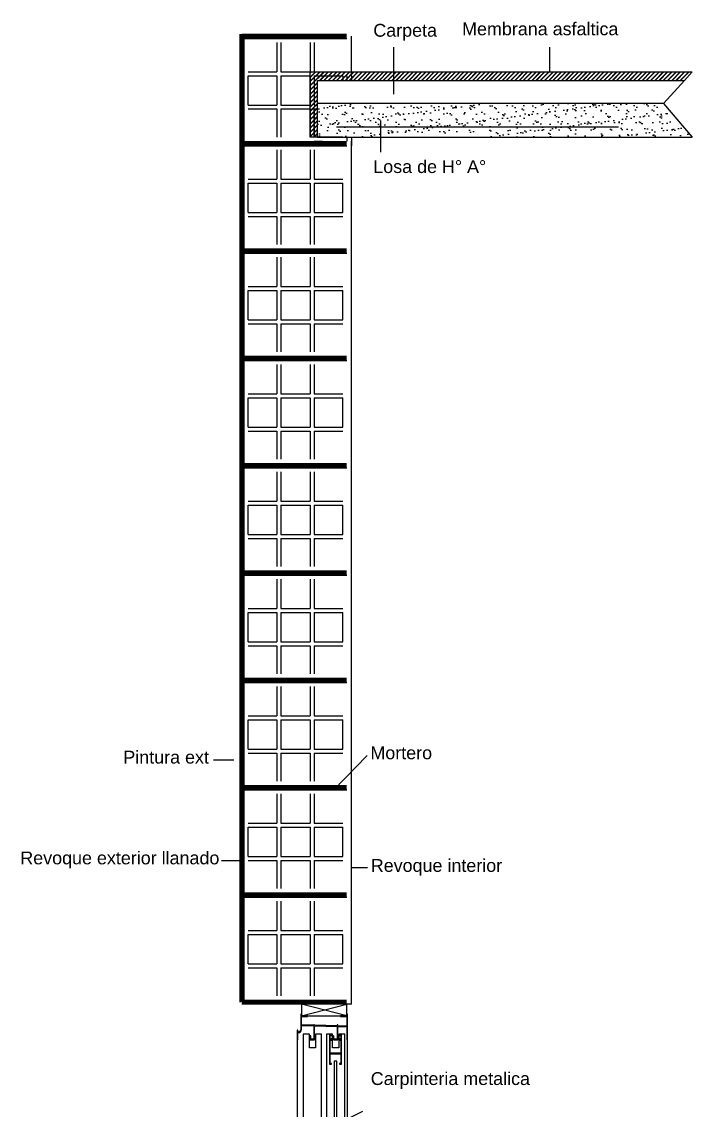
# Model space of a CAD drawing. Header units: millimetres. Extents: x 2439 to 2849, y 1282 to 1398.
# Drawn here: x 2440.52 to 2445.75, y 1319.37 to 1327.86 of the extents above; entities that cross this region are included whole.
import ezdxf

# ---------------------------------------------------------------- set-up
doc = ezdxf.new("R2010")
doc.units = ezdxf.units.MM
for name, color, linetype in [('13010100', 7, 'Continuous'), ('1301020', 4, 'Continuous'), ('1301050', 3, 'Continuous')]:
    doc.layers.add(name, color=color, linetype=linetype)
doc.styles.get("Standard").update_dxf_attribs({"font": 'arial.ttf'})

# ---------------------------------------------------------------- blocks, each defined once
blk = doc.blocks.new('A$C4DB13172')
for p, q in [((0.2292, 0.1128), (0.3585, 0.177)), ((0.2235, 0.0808), (0.2063, 0.1517)), ((0.2063, 0.1517), (0.2292, 0.1128)), ((0, 0), (0.2075, 0.1071)), ((0.2075, 0.1071), (0.2235, 0.0808))]:
    blk.add_line(p, q)
blk = doc.blocks.new('A$C376E7DB5')
for p, q in [((0.1842, 0.5025), (0.1842, 0.232)), ((0.3174, 0.2935), (0.3174, 0.5025)), ((0.3174, 0.0679), (0.3174, 0.2435)), ((0.1842, 0.182), (0.1842, 0.0679))]:
    blk.add_line(p, q)
at = {"layer": '13010100'}
for p, q in [((0.2168, 0.5174), (0.2005, 0.5174)), ((0.2005, 0.5174), (0.2005, 0.2404)), ((0.2168, 0.481), (0.2168, 0.5174)), ((0.249, 0.5174), (0.2333, 0.5174)), ((0.2333, 0.5174), (0.2333, 0.481)), ((0.249, 0.2595), (0.249, 0.5174)), ((0.278, 0.5174), (0.2618, 0.5174)), ((0.2618, 0.5174), (0.2618, 0.2659)), ((0.278, 0.481), (0.278, 0.5174)), ((0.3102, 0.5174), (0.2945, 0.5174)), ((0.2945, 0.5174), (0.2945, 0.481)), ((0.3102, 0.29), (0.3102, 0.5174)), ((0.2333, 0.481), (0.2168, 0.481)), ((0.2945, 0.481), (0.278, 0.481)), ((0.3102, 0.053), (0.3102, 0.24)), ((0.249, 0.053), (0.249, 0.2095)), ((0.2618, 0.2159), (0.2618, 0.053)), ((0.2005, 0.1904), (0.2005, 0.053)), ((0.2168, 0.053), (0.2168, 0.0903)), ((0.2168, 0.0903), (0.2333, 0.0903)), ((0.2333, 0.0903), (0.2333, 0.053)), ((0.278, 0.053), (0.278, 0.0903)), ((0.278, 0.0903), (0.2945, 0.0903)), ((0.2945, 0.0903), (0.2945, 0.053)), ((0.2005, 0.053), (0.2168, 0.053)), ((0.2333, 0.053), (0.249, 0.053)), ((0.2618, 0.053), (0.278, 0.053))]:
    blk.add_line(p, q, dxfattribs=at)
for points in [[(0.2123, 0.5644), (0.2123, 0.566), (0.1958, 0.566), (0.1958, 0.5703), (0.1941, 0.5703), (0.1941, 0.5298, -0.414214), (0.1875, 0.5232), (0.1859, 0.5232), (0.1859, 0.5281), (0.1842, 0.5281), (0.1842, 0.5025), (0.1859, 0.5025), (0.1859, 0.5215), (0.1875, 0.5215, 0.414214), (0.1958, 0.5298), (0.1958, 0.5406), (0.2289, 0.5396), (0.2289, 0.5041), (0.2206, 0.5041), (0.2206, 0.5132), (0.219, 0.5132), (0.219, 0.5025), (0.2305, 0.5025), (0.2305, 0.5396), (0.2901, 0.5379), (0.2901, 0.5041), (0.2819, 0.5041), (0.2819, 0.5132), (0.2802, 0.5132), (0.2802, 0.5025), (0.2918, 0.5025), (0.2918, 0.5379), (0.3158, 0.5372), (0.3158, 0.5025), (0.3174, 0.5025), (0.3174, 0.5703), (0.3158, 0.5703), (0.3158, 0.5662), (0.2992, 0.5662), (0.2992, 0.5646)], [(0.2123, 0.006), (0.2123, 0.0043), (0.1958, 0.0043), (0.1958, 0), (0.1941, 0), (0.1941, 0.0406, 0.414214), (0.1875, 0.0472), (0.1859, 0.0472), (0.1859, 0.0422), (0.1842, 0.0422), (0.1842, 0.0679), (0.1859, 0.0679), (0.1859, 0.0488), (0.1875, 0.0488, -0.414214), (0.1958, 0.0406), (0.1958, 0.0298), (0.2289, 0.0307), (0.2289, 0.0662), (0.2206, 0.0662), (0.2206, 0.0571), (0.219, 0.0571), (0.219, 0.0679), (0.2305, 0.0679), (0.2305, 0.0308), (0.2901, 0.0324), (0.2901, 0.0662), (0.2819, 0.0662), (0.2819, 0.0571), (0.2802, 0.0571), (0.2802, 0.0679), (0.2918, 0.0679), (0.2918, 0.0324), (0.3158, 0.0331), (0.3158, 0.0679), (0.3174, 0.0679), (0.3174, 0), (0.3158, 0), (0.3158, 0.0041), (0.2992, 0.0041), (0.2992, 0.0058)]]:
    blk.add_lwpolyline(points, format="xyb", dxfattribs=at)
at = {"layer": '1301020'}
for p, q in [((0.2894, 0.4457), (0.2828, 0.4457)), ((0.2828, 0.4457), (0.2828, 0.2763)), ((0.2894, 0.2796), (0.2894, 0.4457)), ((0.2828, 0.2263), (0.2828, 0.1247)), ((0.2894, 0.1247), (0.2894, 0.2296)), ((0.2828, 0.1247), (0.2894, 0.1247))]:
    blk.add_line(p, q, dxfattribs=at)
for points in [[(0.2992, 0.5646), (0.3158, 0.5646), (0.3158, 0.5389), (0.3158, 0.5389), (0.2918, 0.5396), (0.2918, 0.5396), (0.2918, 0.5422), (0.2901, 0.5422), (0.2901, 0.5396), (0.2305, 0.5412), (0.2305, 0.5422), (0.2289, 0.5422), (0.2289, 0.5413), (0.1958, 0.5422), (0.1958, 0.5644), (0.2123, 0.5644)], [(0.2992, 0.0058), (0.3158, 0.0058), (0.3158, 0.0314), (0.3158, 0.0314), (0.2918, 0.0308), (0.2918, 0.0308), (0.2918, 0.0281), (0.2901, 0.0281), (0.2901, 0.0307), (0.2305, 0.0291), (0.2305, 0.0281), (0.2289, 0.0281), (0.2289, 0.0291), (0.1958, 0.0281), (0.1958, 0.006), (0.2123, 0.006)]]:
    blk.add_lwpolyline(points, dxfattribs=at)
at = {"layer": '1301050'}
for points in [[(0.2981, 0.5157), (0.3001, 0.5157), (0.3001, 0.5033), (0.2981, 0.5033), (0.2981, 0.5054), (0.2964, 0.5054), (0.2964, 0.5017), (0.3001, 0.5017), (0.3001, 0.4671), (0.3001, 0.4671), (0.2719, 0.4671), (0.2719, 0.5017), (0.2756, 0.5017), (0.2756, 0.5054), (0.2739, 0.5054), (0.2739, 0.5033), (0.2719, 0.5033), (0.2719, 0.5157), (0.2739, 0.5157), (0.2739, 0.5137), (0.2756, 0.5137), (0.2756, 0.5174), (0.2703, 0.5174), (0.2703, 0.4384), (0.2752, 0.4384), (0.2752, 0.4401), (0.2719, 0.4401), (0.2719, 0.4654), (0.3001, 0.4654), (0.3001, 0.4401), (0.2967, 0.4401), (0.2967, 0.4384), (0.3017, 0.4384), (0.3017, 0.5174), (0.2964, 0.5174), (0.2964, 0.5137), (0.2981, 0.5137)], [(0.2981, 0.0547), (0.3001, 0.0547), (0.3001, 0.0671), (0.2981, 0.0671), (0.2981, 0.0651), (0.2964, 0.0651), (0.2964, 0.0688), (0.3001, 0.0688), (0.3001, 0.1034), (0.3001, 0.1034), (0.2719, 0.1034), (0.2719, 0.0688), (0.2756, 0.0688), (0.2756, 0.0651), (0.2739, 0.0651), (0.2739, 0.0671), (0.2719, 0.0671), (0.2719, 0.0547), (0.2739, 0.0547), (0.2739, 0.0568), (0.2756, 0.0568), (0.2756, 0.0531), (0.2703, 0.0531), (0.2703, 0.132), (0.2752, 0.132), (0.2752, 0.1304), (0.2719, 0.1304), (0.2719, 0.105), (0.3001, 0.105), (0.3001, 0.1304), (0.2967, 0.1304), (0.2967, 0.132), (0.3017, 0.132), (0.3017, 0.0531), (0.2964, 0.0531), (0.2964, 0.0568), (0.2981, 0.0568)]]:
    blk.add_lwpolyline(points, close=True, dxfattribs=at)
for p in [(0, 0.1369), (0, 0.0869)]:
    blk.add_blockref('A$C4DB13172', p)

msp = doc.modelspace()

# ---------------------------------------------------------------- hatches: boundary and pattern name
at = {"true_color": 0xffffff}
h = msp.add_hatch(dxfattribs=at)
h.set_pattern_fill('JIS_LC_8A', scale=0.003)
h.set_pattern_definition([(45, (-6.072393, 0.03), (-0.01654629868, 0.01654629868), []), (45, (-6.069393, 0.03), (-0.01654629868, 0.01654629868), [])])
h.paths.add_polyline_path([(2442.76971, 1326.96077), (2442.82735, 1326.96077), (2442.82735, 1327.404), (2445.68908, 1327.404), (2445.74956, 1327.47077), (2442.76971, 1327.47077)])
h = msp.add_hatch(dxfattribs=at)
h.set_pattern_fill('AR-SAND', scale=0.002)
h.set_pattern_definition([(37.5, (-6.07239, 0.03), (-0.0032000626, 0.0978826475), [0, -0.077216, 0, -0.08636, 0, -0.08255]), (7.5, (-6.07239, 0.03), (0.0899046566, 0.14336502), [0, -0.041656, 0, -0.069596, 0, -0.02667]), (327.5, (-6.13488, 0.03), (0.158198474, 0.000287437), [0, -0.0254, 0, -0.09144, 0, -0.11938]), (317.5, (-6.13488, 0.03), (0.1527112905, 0.0445858647), [0, -0.0127, 0, -0.059944, 0, -0.06858])])
h.paths.add_polyline_path([(2442.82735, 1327.22458), (2442.82735, 1326.96077), (2445.74956, 1326.96077), (2445.52656, 1327.22458)])

# ---------------------------------------------------------------- linework, layer by layer
for p, q in [((2442.25478, 1326.93077), (2442.25478, 1327.73077)), ((2442.25478, 1327.73077), (2443.05478, 1327.73077)), ((2442.50971, 1327.70077), (2442.50971, 1327.47077)), ((2442.53971, 1327.70077), (2442.53971, 1327.47077)), ((2442.76971, 1327.70077), (2442.76971, 1327.47077)), ((2442.79971, 1327.70077), (2442.79971, 1327.47077)), ((2443.09228, 1327.44077), (2443.09228, 1327.74922)), ((2443.42179, 1327.29629), (2443.42179, 1327.66235)), ((2444.63961, 1327.47077), (2444.63961, 1327.66235)), ((2442.28478, 1327.47077), (2442.50971, 1327.47077)), ((2442.28478, 1327.44077), (2442.50971, 1327.44077)), ((2442.28478, 1327.21077), (2442.28478, 1327.44077)), ((2442.50971, 1327.44077), (2442.50971, 1327.21077)), ((2442.53971, 1327.47077), (2442.76971, 1327.47077)), ((2442.53971, 1327.44077), (2442.76971, 1327.44077)), ((2442.53971, 1327.44077), (2442.53971, 1327.21077)), ((2442.76971, 1327.47077), (2445.74956, 1327.47077)), ((2442.76971, 1326.96077), (2442.76971, 1327.47077)), ((2442.76971, 1327.44077), (2442.76971, 1327.21077)), ((2442.79971, 1327.47077), (2443.02478, 1327.47077)), ((2442.79971, 1327.44077), (2443.02478, 1327.44077)), ((2442.79971, 1327.44077), (2442.79971, 1327.21077)), ((2443.02478, 1327.44077), (2443.02478, 1327.404)), ((2443.05478, 1327.44077), (2443.05478, 1327.404)), ((2443.09228, 1327.44077), (2443.09228, 1327.404)), ((2445.74956, 1327.47077), (2445.68908, 1327.404)), ((2442.82735, 1327.404), (2445.68908, 1327.404)), ((2442.82735, 1326.96077), (2442.82735, 1327.404)), ((2445.68908, 1327.404), (2445.52656, 1327.22458)), ((2442.28478, 1327.21077), (2442.50971, 1327.21077)), ((2442.28478, 1327.18077), (2442.50971, 1327.18077)), ((2442.50971, 1327.18077), (2442.50971, 1326.96077)), ((2442.53971, 1327.21077), (2442.76971, 1327.21077)), ((2442.53971, 1327.18077), (2442.76971, 1327.18077)), ((2442.53971, 1327.18077), (2442.53971, 1326.96077)), ((2442.76971, 1327.18077), (2442.76971, 1326.96077)), ((2442.79971, 1327.21077), (2442.82735, 1327.21077)), ((2442.79971, 1327.18077), (2442.79971, 1326.96077)), ((2442.79971, 1326.96077), (2442.79971, 1327.18077)), ((2442.79971, 1327.18077), (2442.82735, 1327.18077)), ((2445.52656, 1327.22458), (2442.82735, 1327.22458)), ((2445.52656, 1327.22458), (2445.74956, 1326.96077)), ((2443.31653, 1327.09092), (2443.31653, 1326.8433)), ((2442.97514, 1327.04053), (2445.17426, 1327.04053)), ((2443.02478, 1327.04053), (2443.02478, 1327.04052)), ((2443.05478, 1327.04053), (2443.05478, 1327.04052)), ((2443.09228, 1327.04053), (2443.09228, 1327.04051)), ((2442.82735, 1326.96077), (2442.76971, 1326.96077)), ((2443.02478, 1326.96077), (2442.79971, 1326.96077)), ((2442.79971, 1326.93077), (2442.86477, 1326.93077)), ((2442.82735, 1326.96077), (2445.74956, 1326.96077)), ((2443.05478, 1326.96077), (2443.05478, 1326.93077)), ((2443.09228, 1326.96077), (2443.09228, 1326.89333)), ((2443.09228, 1320.19774), (2443.09228, 1326.93077)), ((2442.25478, 1326.09333), (2442.25478, 1326.89333)), ((2442.25478, 1326.89333), (2443.05478, 1326.89333)), ((2442.50971, 1326.86333), (2442.50971, 1326.63333)), ((2442.53971, 1326.86333), (2442.53971, 1326.63333)), ((2442.76971, 1326.86333), (2442.76971, 1326.63333)), ((2442.79971, 1326.86333), (2442.79971, 1326.63333)), ((2442.28478, 1326.63333), (2442.50971, 1326.63333)), ((2442.28478, 1326.60333), (2442.50971, 1326.60333)), ((2442.28478, 1326.37333), (2442.28478, 1326.60333)), ((2442.50971, 1326.60333), (2442.50971, 1326.37333)), ((2442.53971, 1326.63333), (2442.76971, 1326.63333)), ((2442.53971, 1326.60333), (2442.76971, 1326.60333)), ((2442.53971, 1326.60333), (2442.53971, 1326.37333)), ((2442.76971, 1326.60333), (2442.76971, 1326.37333)), ((2442.79971, 1326.63333), (2443.02478, 1326.63333)), ((2442.79971, 1326.60333), (2443.02478, 1326.60333)), ((2442.79971, 1326.60333), (2442.79971, 1326.37333)), ((2443.02478, 1326.37333), (2443.02478, 1326.60333)), ((2442.28478, 1326.37333), (2442.50971, 1326.37333)), ((2442.28478, 1326.34333), (2442.50971, 1326.34333)), ((2442.50971, 1326.34333), (2442.50971, 1326.12333)), ((2442.53971, 1326.37333), (2442.76971, 1326.37333)), ((2442.53971, 1326.34333), (2442.76971, 1326.34333)), ((2442.53971, 1326.34333), (2442.53971, 1326.12333)), ((2442.76971, 1326.34333), (2442.76971, 1326.12333)), ((2442.79971, 1326.37333), (2443.02478, 1326.37333)), ((2442.79971, 1326.34333), (2443.02478, 1326.34333)), ((2442.79971, 1326.34333), (2442.79971, 1326.12333)), ((2442.25478, 1325.25589), (2442.25478, 1326.05589)), ((2442.25478, 1326.05589), (2443.05478, 1326.05589)), ((2442.50971, 1326.02589), (2442.50971, 1325.79589)), ((2442.53971, 1326.02589), (2442.53971, 1325.79589)), ((2442.76971, 1326.02589), (2442.76971, 1325.79589)), ((2442.79971, 1326.02589), (2442.79971, 1325.79589)), ((2442.28478, 1325.79589), (2442.50971, 1325.79589)), ((2442.28478, 1325.76589), (2442.50971, 1325.76589)), ((2442.28478, 1325.53589), (2442.28478, 1325.76589)), ((2442.50971, 1325.76589), (2442.50971, 1325.53589)), ((2442.53971, 1325.79589), (2442.76971, 1325.79589)), ((2442.53971, 1325.76589), (2442.76971, 1325.76589)), ((2442.53971, 1325.76589), (2442.53971, 1325.53589)), ((2442.76971, 1325.76589), (2442.76971, 1325.53589)), ((2442.79971, 1325.79589), (2443.02478, 1325.79589)), ((2442.79971, 1325.76589), (2443.02478, 1325.76589)), ((2442.79971, 1325.76589), (2442.79971, 1325.53589)), ((2443.02478, 1325.53589), (2443.02478, 1325.76589)), ((2442.28478, 1325.53589), (2442.50971, 1325.53589)), ((2442.28478, 1325.50589), (2442.50971, 1325.50589)), ((2442.50971, 1325.50589), (2442.50971, 1325.28589)), ((2442.53971, 1325.53589), (2442.76971, 1325.53589)), ((2442.53971, 1325.50589), (2442.76971, 1325.50589)), ((2442.53971, 1325.50589), (2442.53971, 1325.28589)), ((2442.76971, 1325.50589), (2442.76971, 1325.28589)), ((2442.79971, 1325.53589), (2443.02478, 1325.53589)), ((2442.79971, 1325.50589), (2443.02478, 1325.50589)), ((2442.79971, 1325.50589), (2442.79971, 1325.28589)), ((2442.25478, 1324.41845), (2442.25478, 1325.21845)), ((2442.25478, 1325.21845), (2443.05478, 1325.21845)), ((2442.50971, 1325.18845), (2442.50971, 1324.95845)), ((2442.53971, 1325.18845), (2442.53971, 1324.95845)), ((2442.76971, 1325.18845), (2442.76971, 1324.95845)), ((2442.79971, 1325.18845), (2442.79971, 1324.95845)), ((2442.28478, 1324.95845), (2442.50971, 1324.95845)), ((2442.28478, 1324.92845), (2442.50971, 1324.92845)), ((2442.28478, 1324.69845), (2442.28478, 1324.92845)), ((2442.50971, 1324.92845), (2442.50971, 1324.69845)), ((2442.53971, 1324.95845), (2442.76971, 1324.95845)), ((2442.53971, 1324.92845), (2442.76971, 1324.92845)), ((2442.53971, 1324.92845), (2442.53971, 1324.69845)), ((2442.76971, 1324.92845), (2442.76971, 1324.69845)), ((2442.79971, 1324.95845), (2443.02478, 1324.95845)), ((2442.79971, 1324.92845), (2443.02478, 1324.92845)), ((2442.79971, 1324.92845), (2442.79971, 1324.69845)), ((2443.02478, 1324.69845), (2443.02478, 1324.92845)), ((2442.28478, 1324.69845), (2442.50971, 1324.69845)), ((2442.28478, 1324.66845), (2442.50971, 1324.66845)), ((2442.50971, 1324.66845), (2442.50971, 1324.44845)), ((2442.53971, 1324.69845), (2442.76971, 1324.69845)), ((2442.53971, 1324.66845), (2442.76971, 1324.66845)), ((2442.53971, 1324.66845), (2442.53971, 1324.44845)), ((2442.76971, 1324.66845), (2442.76971, 1324.44845)), ((2442.79971, 1324.69845), (2443.02478, 1324.69845)), ((2442.79971, 1324.66845), (2443.02478, 1324.66845)), ((2442.79971, 1324.66845), (2442.79971, 1324.44845)), ((2442.25478, 1323.58102), (2442.25478, 1324.38102)), ((2442.25478, 1324.38102), (2443.05478, 1324.38102)), ((2442.50971, 1324.35102), (2442.50971, 1324.12102)), ((2442.53971, 1324.35102), (2442.53971, 1324.12102)), ((2442.76971, 1324.35102), (2442.76971, 1324.12102)), ((2442.79971, 1324.35102), (2442.79971, 1324.12102)), ((2442.28478, 1324.12102), (2442.50971, 1324.12102)), ((2442.53971, 1324.12102), (2442.76971, 1324.12102)), ((2442.79971, 1324.12102), (2443.02478, 1324.12102)), ((2442.28478, 1324.09102), (2442.50971, 1324.09102)), ((2442.28478, 1323.86102), (2442.28478, 1324.09102)), ((2442.50971, 1324.09102), (2442.50971, 1323.86102)), ((2442.53971, 1324.09102), (2442.76971, 1324.09102)), ((2442.53971, 1324.09102), (2442.53971, 1323.86102)), ((2442.76971, 1324.09102), (2442.76971, 1323.86102)), ((2442.79971, 1324.09102), (2443.02478, 1324.09102)), ((2442.79971, 1324.09102), (2442.79971, 1323.86102)), ((2443.02478, 1323.86102), (2443.02478, 1324.09102)), ((2442.28478, 1323.86102), (2442.50971, 1323.86102)), ((2442.28478, 1323.83102), (2442.50971, 1323.83102)), ((2442.50971, 1323.83102), (2442.50971, 1323.61102)), ((2442.53971, 1323.86102), (2442.76971, 1323.86102)), ((2442.53971, 1323.83102), (2442.76971, 1323.83102)), ((2442.53971, 1323.83102), (2442.53971, 1323.61102)), ((2442.76971, 1323.83102), (2442.76971, 1323.61102)), ((2442.79971, 1323.86102), (2443.02478, 1323.86102)), ((2442.79971, 1323.83102), (2443.02478, 1323.83102)), ((2442.79971, 1323.83102), (2442.79971, 1323.61102)), ((2442.25478, 1322.74358), (2442.25478, 1323.54358)), ((2442.25478, 1323.54358), (2443.05478, 1323.54358)), ((2442.50971, 1323.51358), (2442.50971, 1323.28358)), ((2442.53971, 1323.51358), (2442.53971, 1323.28358)), ((2442.76971, 1323.51358), (2442.76971, 1323.28358)), ((2442.79971, 1323.51358), (2442.79971, 1323.28358)), ((2442.28478, 1323.28358), (2442.50971, 1323.28358)), ((2442.53971, 1323.28358), (2442.76971, 1323.28358)), ((2442.79971, 1323.28358), (2443.02478, 1323.28358)), ((2442.28478, 1323.25358), (2442.50971, 1323.25358)), ((2442.28478, 1323.02358), (2442.28478, 1323.25358)), ((2442.50971, 1323.25358), (2442.50971, 1323.02358)), ((2442.53971, 1323.25358), (2442.76971, 1323.25358)), ((2442.53971, 1323.25358), (2442.53971, 1323.02358)), ((2442.76971, 1323.25358), (2442.76971, 1323.02358)), ((2442.79971, 1323.25358), (2443.02478, 1323.25358)), ((2442.79971, 1323.25358), (2442.79971, 1323.02358)), ((2443.02478, 1323.02358), (2443.02478, 1323.25358)), ((2442.28478, 1323.02358), (2442.50971, 1323.02358)), ((2442.53971, 1323.02358), (2442.76971, 1323.02358)), ((2442.79971, 1323.02358), (2443.02478, 1323.02358)), ((2442.28478, 1322.99358), (2442.50971, 1322.99358)), ((2442.50971, 1322.99358), (2442.50971, 1322.77358)), ((2442.53971, 1322.99358), (2442.76971, 1322.99358)), ((2442.53971, 1322.99358), (2442.53971, 1322.77358)), ((2442.76971, 1322.99358), (2442.76971, 1322.77358)), ((2442.79971, 1322.99358), (2443.02478, 1322.99358)), ((2442.79971, 1322.99358), (2442.79971, 1322.77358)), ((2442.25478, 1321.90614), (2442.25478, 1322.70614)), ((2442.25478, 1322.70614), (2443.05478, 1322.70614)), ((2442.50971, 1322.67614), (2442.50971, 1322.44614)), ((2442.53971, 1322.67614), (2442.53971, 1322.44614)), ((2442.76971, 1322.67614), (2442.76971, 1322.44614)), ((2442.79971, 1322.67614), (2442.79971, 1322.44614)), ((2442.28478, 1322.44614), (2442.50971, 1322.44614)), ((2442.53971, 1322.44614), (2442.76971, 1322.44614)), ((2442.79971, 1322.44614), (2443.02478, 1322.44614)), ((2442.28478, 1322.41614), (2442.50971, 1322.41614)), ((2442.28478, 1322.18614), (2442.28478, 1322.41614)), ((2442.50971, 1322.41614), (2442.50971, 1322.18614)), ((2442.53971, 1322.41614), (2442.76971, 1322.41614)), ((2442.53971, 1322.41614), (2442.53971, 1322.18614)), ((2442.76971, 1322.41614), (2442.76971, 1322.18614)), ((2442.79971, 1322.41614), (2443.02478, 1322.41614)), ((2442.79971, 1322.41614), (2442.79971, 1322.18614)), ((2443.02478, 1322.18614), (2443.02478, 1322.41614)), ((2442.28478, 1322.18614), (2442.50971, 1322.18614)), ((2442.53971, 1322.18614), (2442.76971, 1322.18614)), ((2442.79971, 1322.18614), (2443.02478, 1322.18614)), ((2442.01382, 1322.10405), (2442.17285, 1322.10405)), ((2442.28478, 1322.15614), (2442.50971, 1322.15614)), ((2442.50971, 1322.15614), (2442.50971, 1321.93614)), ((2442.53971, 1322.15614), (2442.76971, 1322.15614)), ((2442.53971, 1322.15614), (2442.53971, 1321.93614)), ((2442.76971, 1322.15614), (2442.76971, 1321.93614)), ((2442.79971, 1322.15614), (2443.02478, 1322.15614)), ((2442.79971, 1322.15614), (2442.79971, 1321.93614)), ((2443.21416, 1322.13778), (2442.95222, 1321.86582)), ((2442.25478, 1321.0687), (2442.25478, 1321.8687)), ((2442.25478, 1321.8687), (2443.05478, 1321.8687)), ((2442.50971, 1321.8387), (2442.50971, 1321.6087)), ((2442.53971, 1321.8387), (2442.53971, 1321.6087)), ((2442.76971, 1321.8387), (2442.76971, 1321.6087)), ((2442.79971, 1321.8387), (2442.79971, 1321.6087)), ((2442.28478, 1321.6087), (2442.50971, 1321.6087)), ((2442.28478, 1321.5787), (2442.50971, 1321.5787)), ((2442.28478, 1321.3487), (2442.28478, 1321.5787)), ((2442.50971, 1321.5787), (2442.50971, 1321.3487)), ((2442.53971, 1321.6087), (2442.76971, 1321.6087)), ((2442.53971, 1321.5787), (2442.76971, 1321.5787)), ((2442.53971, 1321.5787), (2442.53971, 1321.3487)), ((2442.76971, 1321.5787), (2442.76971, 1321.3487)), ((2442.79971, 1321.6087), (2443.02478, 1321.6087)), ((2442.79971, 1321.5787), (2443.02478, 1321.5787)), ((2442.79971, 1321.5787), (2442.79971, 1321.3487)), ((2443.02478, 1321.3487), (2443.02478, 1321.5787)), ((2442.07695, 1321.31781), (2442.23598, 1321.31781)), ((2442.28478, 1321.3487), (2442.50971, 1321.3487)), ((2442.28478, 1321.3187), (2442.50971, 1321.3187)), ((2442.50971, 1321.3187), (2442.50971, 1321.0987)), ((2442.53971, 1321.3487), (2442.76971, 1321.3487)), ((2442.53971, 1321.3187), (2442.76971, 1321.3187)), ((2442.53971, 1321.3187), (2442.53971, 1321.0987)), ((2442.76971, 1321.3187), (2442.76971, 1321.0987)), ((2442.79971, 1321.3487), (2443.02478, 1321.3487)), ((2442.79971, 1321.3187), (2443.02478, 1321.3187)), ((2442.79971, 1321.3187), (2442.79971, 1321.0987)), ((2443.21723, 1321.259), (2443.08979, 1321.259)), ((2442.25478, 1320.23126), (2442.25478, 1321.03126)), ((2442.25478, 1321.03126), (2443.05478, 1321.03126)), ((2442.50971, 1321.00126), (2442.50971, 1320.77126)), ((2442.53971, 1321.00126), (2442.53971, 1320.77126)), ((2442.76971, 1321.00126), (2442.76971, 1320.77126)), ((2442.79971, 1321.00126), (2442.79971, 1320.77126)), ((2442.28478, 1320.77126), (2442.50971, 1320.77126)), ((2442.28478, 1320.74126), (2442.50971, 1320.74126)), ((2442.28478, 1320.51126), (2442.28478, 1320.74126)), ((2442.50971, 1320.74126), (2442.50971, 1320.51126)), ((2442.53971, 1320.77126), (2442.76971, 1320.77126)), ((2442.53971, 1320.74126), (2442.76971, 1320.74126)), ((2442.53971, 1320.74126), (2442.53971, 1320.51126)), ((2442.76971, 1320.74126), (2442.76971, 1320.51126)), ((2442.79971, 1320.77126), (2443.02478, 1320.77126)), ((2442.79971, 1320.74126), (2443.02478, 1320.74126)), ((2442.79971, 1320.74126), (2442.79971, 1320.51126)), ((2443.02478, 1320.51126), (2443.02478, 1320.74126)), ((2442.28478, 1320.51126), (2442.50971, 1320.51126)), ((2442.28478, 1320.48126), (2442.50971, 1320.48126)), ((2442.50971, 1320.48126), (2442.50971, 1320.26126)), ((2442.53971, 1320.51126), (2442.76971, 1320.51126)), ((2442.53971, 1320.48126), (2442.76971, 1320.48126)), ((2442.53971, 1320.48126), (2442.53971, 1320.26126)), ((2442.76971, 1320.48126), (2442.76971, 1320.26126)), ((2442.79971, 1320.51126), (2443.02478, 1320.51126)), ((2442.79971, 1320.48126), (2443.02478, 1320.48126)), ((2442.79971, 1320.48126), (2442.79971, 1320.26126)), ((2443.09228, 1320.19774), (2442.23598, 1320.19774)), ((2443.05478, 1320.10572), (2442.70068, 1320.19774)), ((2442.70068, 1320.10572), (2443.05478, 1320.19774))]:
    msp.add_line(p, q)
for points, const_width in [([(2442.23598, 1326.91047), (2442.23598, 1327.76703)], 0.04), ([(2443.05478, 1327.74922), (2442.23598, 1327.74922)], 0.04), ([(2442.25478, 1326.93077), (2442.25478, 1327.73077), (2443.05478, 1327.73077), (2443.05478, 1327.44077)], 0.0001), ([(2442.28478, 1327.47077), (2442.28478, 1327.70077), (2442.50971, 1327.70077)], 0.0001), ([(2442.53971, 1327.70077), (2442.76971, 1327.70077)], 0.0001), ([(2442.79971, 1327.70077), (2443.02478, 1327.70077), (2443.02478, 1327.47077)], 0.0001), ([(2442.50971, 1326.96077), (2442.28478, 1326.96077), (2442.28478, 1327.18077)], 0.0001), ([(2442.97514, 1327.04053), (2445.6825, 1327.0401)], 0.002), ([(2442.23598, 1326.07303), (2442.23598, 1326.92959)], 0.04), ([(2443.05478, 1326.91178), (2442.23598, 1326.91178)], 0.04), ([(2443.05478, 1326.91178), (2442.23598, 1326.91178)], 0.04), ([(2442.23598, 1326.91178), (2443.05478, 1326.91178)], 0.04), ([(2443.05478, 1326.93077), (2442.25478, 1326.93077)], 0.0001), ([(2442.76971, 1326.96077), (2442.53971, 1326.96077)], 0.0001), ([(2442.25478, 1326.09333), (2442.25478, 1326.89333), (2443.05478, 1326.89333), (2443.05478, 1326.09333), (2442.25478, 1326.09333)], 0.0001), ([(2442.28478, 1326.63333), (2442.28478, 1326.86333), (2442.50971, 1326.86333)], 0.0001), ([(2442.53971, 1326.86333), (2442.76971, 1326.86333)], 0.0001), ([(2442.79971, 1326.86333), (2443.02478, 1326.86333), (2443.02478, 1326.63333)], 0.0001), ([(2442.50971, 1326.12333), (2442.28478, 1326.12333), (2442.28478, 1326.34333)], 0.0001), ([(2443.02478, 1326.34333), (2443.02478, 1326.12333), (2442.79971, 1326.12333)], 0.0001), ([(2442.23598, 1325.23559), (2442.23598, 1326.09215)], 0.04), ([(2443.05478, 1326.07435), (2442.23598, 1326.07435)], 0.04), ([(2442.23598, 1326.07435), (2443.05478, 1326.07435)], 0.04), ([(2443.05478, 1326.07435), (2442.23598, 1326.07435)], 0.04), ([(2442.76971, 1326.12333), (2442.53971, 1326.12333)], 0.0001), ([(2442.25478, 1325.25589), (2442.25478, 1326.05589), (2443.05478, 1326.05589), (2443.05478, 1325.25589), (2442.25478, 1325.25589)], 0.0001), ([(2442.28478, 1325.79589), (2442.28478, 1326.02589), (2442.50971, 1326.02589)], 0.0001), ([(2442.53971, 1326.02589), (2442.76971, 1326.02589)], 0.0001), ([(2442.79971, 1326.02589), (2443.02478, 1326.02589), (2443.02478, 1325.79589)], 0.0001), ([(2442.50971, 1325.28589), (2442.28478, 1325.28589), (2442.28478, 1325.50589)], 0.0001), ([(2443.02478, 1325.50589), (2443.02478, 1325.28589), (2442.79971, 1325.28589)], 0.0001), ([(2442.23598, 1324.39816), (2442.23598, 1325.25471)], 0.04), ([(2443.05478, 1325.23691), (2442.23598, 1325.23691)], 0.04), ([(2443.05478, 1325.23691), (2442.23598, 1325.23691)], 0.04), ([(2442.23598, 1325.23691), (2443.05478, 1325.23691)], 0.04), ([(2442.76971, 1325.28589), (2442.53971, 1325.28589)], 0.0001), ([(2442.25478, 1324.41845), (2442.25478, 1325.21845), (2443.05478, 1325.21845), (2443.05478, 1324.41845), (2442.25478, 1324.41845)], 0.0001), ([(2442.28478, 1324.95845), (2442.28478, 1325.18845), (2442.50971, 1325.18845)], 0.0001), ([(2442.53971, 1325.18845), (2442.76971, 1325.18845)], 0.0001), ([(2442.79971, 1325.18845), (2443.02478, 1325.18845), (2443.02478, 1324.95845)], 0.0001), ([(2442.50971, 1324.44845), (2442.28478, 1324.44845), (2442.28478, 1324.66845)], 0.0001), ([(2443.02478, 1324.66845), (2443.02478, 1324.44845), (2442.79971, 1324.44845)], 0.0001), ([(2442.23598, 1323.56072), (2442.23598, 1324.41727)], 0.04), ([(2443.05478, 1324.39947), (2442.23598, 1324.39947)], 0.04), ([(2443.05478, 1324.39947), (2442.23598, 1324.39947)], 0.04), ([(2442.23598, 1324.39947), (2443.05478, 1324.39947)], 0.04), ([(2442.25478, 1323.58102), (2442.25478, 1324.38102), (2443.05478, 1324.38102), (2443.05478, 1323.58102), (2442.25478, 1323.58102)], 0.0001), ([(2442.76971, 1324.44845), (2442.53971, 1324.44845)], 0.0001), ([(2442.28478, 1324.12102), (2442.28478, 1324.35102), (2442.50971, 1324.35102)], 0.0001), ([(2442.53971, 1324.35102), (2442.76971, 1324.35102)], 0.0001), ([(2442.79971, 1324.35102), (2443.02478, 1324.35102), (2443.02478, 1324.12102)], 0.0001), ([(2442.50971, 1323.61102), (2442.28478, 1323.61102), (2442.28478, 1323.83102)], 0.0001), ([(2443.02478, 1323.83102), (2443.02478, 1323.61102), (2442.79971, 1323.61102)], 0.0001), ([(2442.76971, 1323.61102), (2442.53971, 1323.61102)], 0.0001), ([(2442.23598, 1322.72328), (2442.23598, 1323.57984)], 0.04), ([(2443.05478, 1323.56203), (2442.23598, 1323.56203)], 0.04), ([(2443.05478, 1323.56203), (2442.23598, 1323.56203)], 0.04), ([(2442.23598, 1323.56203), (2443.05478, 1323.56203)], 0.04), ([(2442.25478, 1322.74358), (2442.25478, 1323.54358), (2443.05478, 1323.54358), (2443.05478, 1322.74358), (2442.25478, 1322.74358)], 0.0001), ([(2442.28478, 1323.28358), (2442.28478, 1323.51358), (2442.50971, 1323.51358)], 0.0001), ([(2442.53971, 1323.51358), (2442.76971, 1323.51358)], 0.0001), ([(2442.79971, 1323.51358), (2443.02478, 1323.51358), (2443.02478, 1323.28358)], 0.0001), ([(2442.50971, 1322.77358), (2442.28478, 1322.77358), (2442.28478, 1322.99358)], 0.0001), ([(2443.02478, 1322.99358), (2443.02478, 1322.77358), (2442.79971, 1322.77358)], 0.0001), ([(2442.23598, 1321.88584), (2442.23598, 1322.7424)], 0.04), ([(2442.76971, 1322.77358), (2442.53971, 1322.77358)], 0.0001), ([(2443.05478, 1322.72459), (2442.23598, 1322.72459)], 0.04), ([(2443.05478, 1322.72459), (2442.23598, 1322.72459)], 0.04), ([(2442.23598, 1322.72459), (2443.05478, 1322.72459)], 0.04), ([(2442.25478, 1321.90614), (2442.25478, 1322.70614), (2443.05478, 1322.70614), (2443.05478, 1321.90614), (2442.25478, 1321.90614)], 0.0001), ([(2442.28478, 1322.44614), (2442.28478, 1322.67614), (2442.50971, 1322.67614)], 0.0001), ([(2442.53971, 1322.67614), (2442.76971, 1322.67614)], 0.0001), ([(2442.79971, 1322.67614), (2443.02478, 1322.67614), (2443.02478, 1322.44614)], 0.0001), ([(2442.50971, 1321.93614), (2442.28478, 1321.93614), (2442.28478, 1322.15614)], 0.0001), ([(2443.02478, 1322.15614), (2443.02478, 1321.93614), (2442.79971, 1321.93614)], 0.0001), ([(2442.23598, 1321.0484), (2442.23598, 1321.90496)], 0.04), ([(2442.76971, 1321.93614), (2442.53971, 1321.93614)], 0.0001), ([(2443.05478, 1321.88716), (2442.23598, 1321.88716)], 0.04), ([(2442.23598, 1321.88716), (2443.05478, 1321.88716)], 0.04), ([(2442.25478, 1321.0687), (2442.25478, 1321.8687), (2443.05478, 1321.8687), (2443.05478, 1321.0687), (2442.25478, 1321.0687)], 0.0001), ([(2442.28478, 1321.6087), (2442.28478, 1321.8387), (2442.50971, 1321.8387)], 0.0001), ([(2442.53971, 1321.8387), (2442.76971, 1321.8387)], 0.0001), ([(2442.79971, 1321.8387), (2443.02478, 1321.8387), (2443.02478, 1321.6087)], 0.0001), ([(2442.50971, 1321.0987), (2442.28478, 1321.0987), (2442.28478, 1321.3187)], 0.0001), ([(2443.02478, 1321.3187), (2443.02478, 1321.0987), (2442.79971, 1321.0987)], 0.0001), ([(2442.23598, 1320.21096), (2442.23598, 1321.06752)], 0.04), ([(2443.05478, 1321.04972), (2442.23598, 1321.04972)], 0.04), ([(2442.23598, 1321.04972), (2443.05478, 1321.04972)], 0.04), ([(2442.76971, 1321.0987), (2442.53971, 1321.0987)], 0.0001), ([(2442.25478, 1320.23126), (2442.25478, 1321.03126), (2443.05478, 1321.03126), (2443.05478, 1320.23126), (2442.25478, 1320.23126)], 0.0001), ([(2442.28478, 1320.77126), (2442.28478, 1321.00126), (2442.50971, 1321.00126)], 0.0001), ([(2442.53971, 1321.00126), (2442.76971, 1321.00126)], 0.0001), ([(2442.79971, 1321.00126), (2443.02478, 1321.00126), (2443.02478, 1320.77126)], 0.0001), ([(2442.50971, 1320.26126), (2442.28478, 1320.26126), (2442.28478, 1320.48126)], 0.0001), ([(2443.02478, 1320.48126), (2443.02478, 1320.26126), (2442.79971, 1320.26126)], 0.0001), ([(2442.23598, 1320.21228), (2443.05478, 1320.21228)], 0.04), ([(2442.76971, 1320.26126), (2442.53971, 1320.26126)], 0.0001)]:
    msp.add_lwpolyline(points, dxfattribs=dict(const_width=const_width))
msp.add_lwpolyline([(2442.70068, 1320.19822), (2442.70068, 1320.10572), (2443.05478, 1320.10572), (2443.05478, 1320.19774), (2442.70068, 1320.19774)])

# ---------------------------------------------------------------- block references
at = {"xscale": 2.950827957473277, "yscale": 2.950827957473277, "zscale": 2.950827957473277}
msp.add_blockref('A$C376E7DB5', (2442.12296, 1318.43543), dxfattribs=at)

# ---------------------------------------------------------------- texts
at = {"char_height": 0.1, "attachment_point": 1}
for s, insert, width in [('Membrana asfaltica', (2443.9543, 1327.85603), 2.3425786), ('Pintura ext', (2441.31143, 1322.17382), 1.6411541), ('Mortero', (2443.23879, 1322.20754), 1.6411541), ('Revoque exterior llanado', (2440.5076, 1321.38757), 1.6411541), ('Revoque interior', (2443.24186, 1321.32877), 1.6411541)]:
    msp.add_mtext(s, dxfattribs=dict(at, insert=insert, width=width))
for s, insert in [('Carpeta', (2443.2615, 1327.84479)), ('Losa de H° A°', (2443.2615, 1326.78134)), ('Carpinteria metalica', (2443.24157, 1319.66587))]:
    msp.add_mtext_dynamic_manual_height_columns(s, width=2.3425786, gutter_width=12.5, heights=[0], dxfattribs=dict(at, insert=insert))

doc.saveas('drawing.dxf')
